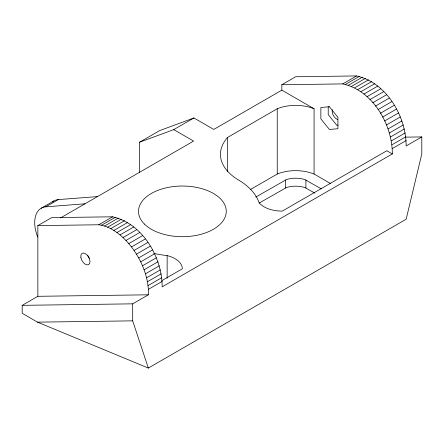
<?xml version="1.0" encoding="UTF-8"?>
<svg xmlns="http://www.w3.org/2000/svg" width="444" height="444" viewBox="0 0 444 444"><rect width="100%" height="100%" fill="white"/><g stroke="black" fill="none" stroke-linecap="round" stroke-linejoin="round"><path stroke-width="0.67" d="M139.433 172.694L139.433 142.269L159.618 130.614L193.934 117.965L213.797 129.437L281.846 90.149L314.075 108.752L314.075 174.037L330.769 183.677M139.433 142.269L173.748 129.62L193.934 117.965M41.187 208.242L53.707 201.01M37.673 237.013A31.252 18.043 60 0 1 45.765 206.826L58.286 199.6L97.491 196.587M405.916 137.141L421.8 136.924L421.8 153.935L406.149 219.225L148.34 368.065L37.496 322.144L22.2 313.314L22.2 305.339L37.851 296.303L37.851 225.602L51.665 217.627L112.571 216.805C142.735 223.471 162.171 257.431 162.154 286.835L392.335 153.935C392.357 124.536 372.921 90.576 342.757 83.905L281.846 84.732L281.846 90.149M281.846 84.732L295.66 76.757L356.565 75.935C386.73 82.601 406.166 116.561 406.149 145.965L421.8 136.924M60.584 217.893L193.612 141.087L173.748 129.62M227.611 171.773L227.611 137.407L277.245 108.752A31.896 18.415 0 0 1 314.075 108.752M37.851 225.602L98.762 224.775L112.571 216.805M342.757 83.905L356.565 75.935M98.762 224.775L101.548 225.225L115.362 217.249M345.543 84.354L359.357 76.379M101.548 225.225L104.556 226.035L118.37 218.06M348.551 85.165L362.365 77.189M104.556 226.035L107.62 227.184L121.434 219.208M351.615 86.314L365.429 78.338M107.62 227.184L110.723 228.654L124.531 220.685M354.717 87.79L368.526 79.815M110.723 228.654L113.831 230.447L127.644 222.472M357.831 89.577L371.639 81.607M113.831 230.447L116.933 232.545L130.747 224.57M360.928 91.675L374.742 83.7M116.933 232.545L120.002 234.926L133.811 226.951M363.997 94.056L377.805 86.081M120.002 234.926L123.01 237.579L136.819 229.604M367.005 96.709L380.813 88.733M123.01 237.579L125.941 240.476L139.749 232.506M369.935 99.606L383.744 91.636M125.941 240.476L128.766 243.606L142.579 235.636M372.76 102.742L386.574 94.766M128.766 243.606L131.474 246.942L145.282 238.972M375.469 106.077L389.277 98.102M131.474 246.942L134.038 250.46L147.846 242.485M378.033 109.59L391.841 101.615M134.038 250.46L136.441 254.129L150.25 246.159M380.436 113.259L394.244 105.289M250.333 189.577L277.245 174.037A31.896 18.415 0 0 1 314.075 174.037M22.2 305.339L132.689 303.84L148.34 294.805C148.912 281.879 144.783 269.175 138.661 257.931L152.475 249.955M382.656 117.061L396.47 109.085M140.693 261.827L154.501 253.851M384.687 120.957L398.496 112.981M255.716 197.097L286.408 179.587A18.859 10.889 0 0 1 304.911 179.587L321.367 188.883M142.507 265.79L156.316 257.814M386.502 124.919L400.316 116.95M259.285 203.013L286.408 187.562A18.859 10.889 0 0 1 304.911 187.562L314.818 193.073M144.1 269.797L157.909 261.821M388.095 128.927L401.903 120.951M145.454 273.815L159.263 265.839M389.449 132.945L403.263 124.969M146.564 277.811L160.373 269.835M390.559 136.941L404.373 128.965M147.419 281.757L161.228 273.787M391.414 140.892L405.228 132.917M148.013 285.631L161.821 277.655M392.008 144.761L405.822 136.785M162.01 280.536L182.34 268.798A24.947 14.402 0 0 0 167.138 255.605A78.127 45.105 0 0 1 153.668 253.313M148.34 289.394L162.154 281.418M392.335 148.524L406.149 140.548M338.067 125.114L336.752 125.236L328.221 114.619L328.221 106.588M45.765 206.826L84.965 203.813M37.851 296.303L148.34 294.805M37.496 322.144L132.689 320.857L148.34 368.065M392.335 153.935L386.813 150.749L282.317 211.078A24.986 14.424 0 0 1 259.007 202.564A78.127 45.105 0 0 0 237.623 179.47A63.753 36.808 0 0 1 227.611 137.407M136.441 254.129L138.661 257.931M305.888 179.948L305.888 187.917M285.431 179.948L285.431 187.917M277.245 108.752L277.245 174.037M167.138 255.605L167.138 278.283M132.689 303.84L132.689 320.857M337.718 119.614A6.51 3.757 60 0 1 332.373 109.696M89.338 258.28A6.51 3.757 60 0 1 87.74 255.311M52.253 202.026A31.252 18.043 60 0 1 58.286 199.6M329.387 106.732L320.857 107.498L320.857 118.87L329.387 129.487L337.917 128.721L337.917 117.349L329.387 106.732M144.378 224.031L143.024 222.566A43.884 25.336 0 0 1 184.293 186.053A43.884 25.336 0 0 1 219.897 224.509A43.884 25.336 0 0 1 144.378 224.031M80.891 257.492A6.51 3.757 60 0 0 88.478 264.707A6.51 3.757 60 0 0 86.808 254.739A6.51 3.757 60 0 0 80.891 257.492"/></g></svg>
